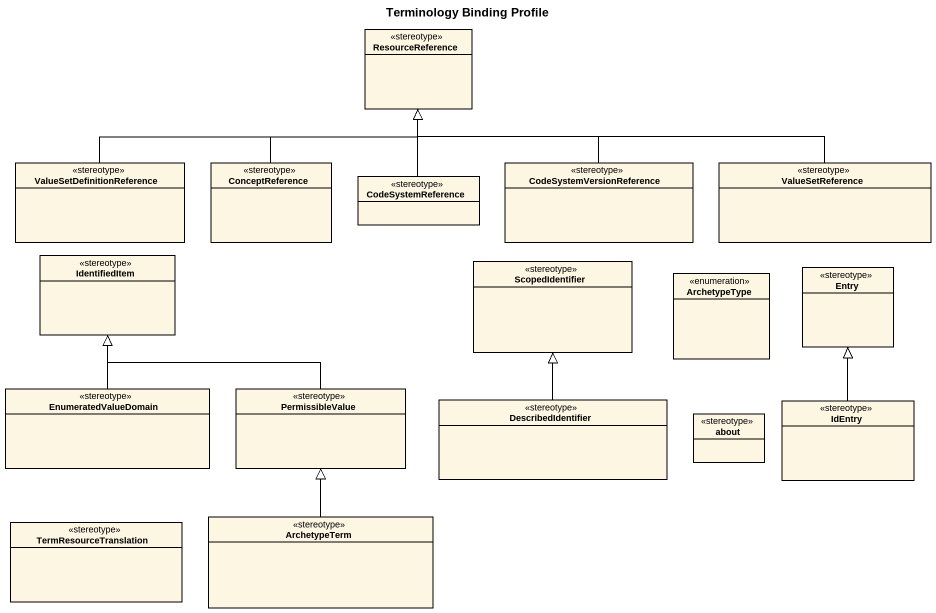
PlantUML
@startuml
title Terminology Binding Profile
hide circle
hide empty members
class ResourceReference <<stereotype>>
class ValueSetDefinitionReference <<stereotype>>
class ConceptReference <<stereotype>>
class CodeSystemReference <<stereotype>>
class CodeSystemVersionReference <<stereotype>>
class ValueSetReference <<stereotype>>
class IdentifiedItem <<stereotype>>
class ScopedIdentifier <<stereotype>>
enum ArchetypeType
class Entry <<stereotype>>
class EnumeratedValueDomain <<stereotype>>
class PermissibleValue <<stereotype>>
class DescribedIdentifier <<stereotype>>
class about <<stereotype>>
class IdEntry <<stereotype>>
class TermResourceTranslation <<stereotype>>
class ArchetypeTerm <<stereotype>>
ValueSetDefinitionReference -right-|> ResourceReference
ConceptReference -up-|> ResourceReference
CodeSystemReference -up-|> ResourceReference
CodeSystemVersionReference -up-|> ResourceReference
ValueSetReference -left-|> ResourceReference
EnumeratedValueDomain -up-|> IdentifiedItem
PermissibleValue -up-|> IdentifiedItem
DescribedIdentifier -up-|> ScopedIdentifier
IdEntry -up-|> Entry
ArchetypeTerm -up-|> PermissibleValue
@enduml
